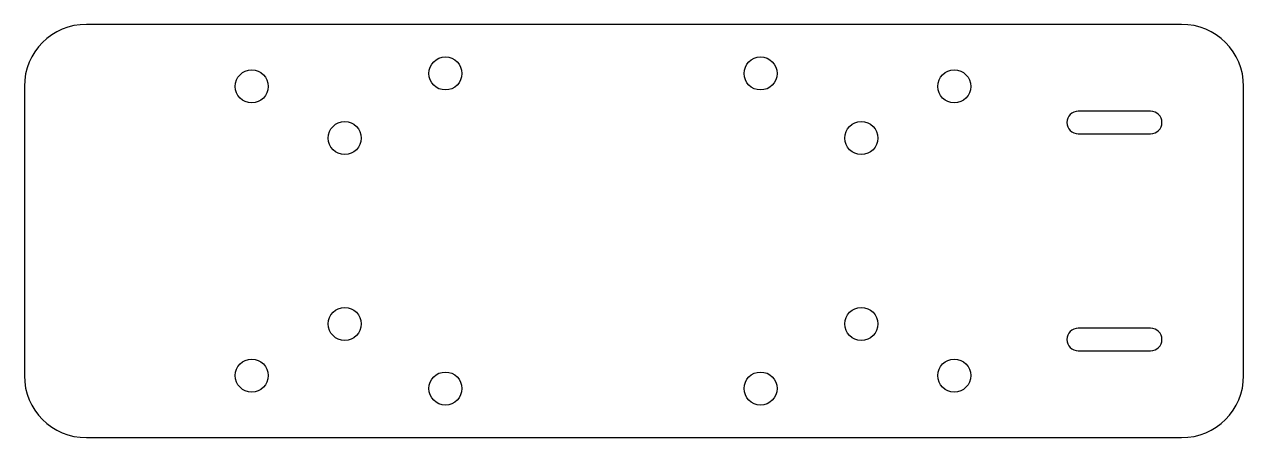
# Model space of a CAD drawing. Header units: millimetres. Extents: x -56 to 62, y -20 to 20.
import ezdxf

# ---------------------------------------------------------------- set-up
doc = ezdxf.new("R2010")
doc.units = ezdxf.units.MM
doc.layers.add('outline', color=7, linetype='Continuous')

msp = doc.modelspace()

# ---------------------------------------------------------------- linework, layer by layer
at = {"layer": 'outline'}
for p, q in [((56, 20), (-50, 20)), ((-56, 14), (-56, -14)), ((62, -14), (62, 14)), ((53, 11.6), (46, 11.6)), ((46, 9.4), (53, 9.4)), ((53, -9.4), (46, -9.4)), ((46, -11.6), (53, -11.6)), ((-50, -20), (56, -20))]:
    msp.add_line(p, q, dxfattribs=at)
for centre in [(-15.25, 15.25), (15.25, 15.25), (-34, 14), (34, 14), (-25, 9), (25, 9), (-25, -9), (25, -9), (-34, -14), (34, -14), (-15.25, -15.25), (15.25, -15.25)]:
    msp.add_circle(centre, 1.6, dxfattribs=at)
for centre, radius, start, end in [((-50, 14), 6, 90, 180), ((56, 14), 6, 0, 90), ((46, 10.5), 1.1, 90, 270), ((53, 10.5), 1.1, 270, 90), ((46, -10.5), 1.1, 90, 270), ((53, -10.5), 1.1, 270, 90), ((-50, -14), 6, 180, 270), ((56, -14), 6, 270, 0)]:
    msp.add_arc(centre, radius, start, end, dxfattribs=at)

doc.saveas('drawing.dxf')
